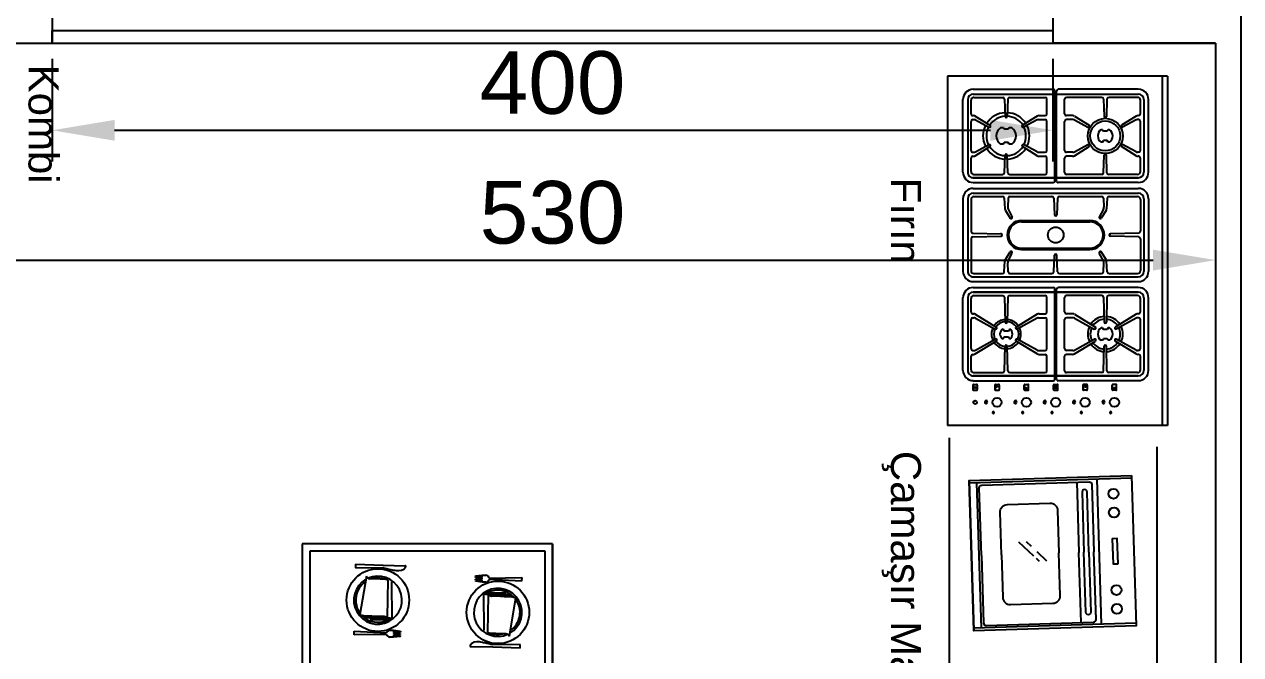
# Model space of a CAD drawing. Header units: millimetres. Extents: x 27207 to 63174, y 4783 to 28482.
# Drawn here: x 52176.8 to 52662.9, y 16030.8 to 16282.6 of the extents above; entities that cross this region are included whole.
import ezdxf

# ---------------------------------------------------------------- set-up
doc = ezdxf.new("R2010")
doc.units = ezdxf.units.MM
doc.header["$LTSCALE"] = 20
doc.linetypes.add('ACAD_ISO02W100', pattern=[15, 12, -3])
doc.layers.get('Defpoints').update_dxf_attribs({"color": 5})
doc.layers.add('malzemeler', color=8, linetype='Continuous')
doc.layers.add('Uzunluklar', color=4, linetype='Continuous', lineweight=211)
doc.styles.add('Arial_3', font='Arial Unicode MS.ttf', dxfattribs={"height": 3})
doc.styles.get("Standard").update_dxf_attribs({"font": 'Arial Unicode MS.ttf'})
doc.dimstyles.new('Decimal-25', dxfattribs={"dimscale": 10, "dimtxt": 2.5, "dimasz": 2.5, "dimexe": 1.25, "dimexo": 0.625, "dimtad": 1, "dimtxsty": 'Standard', "dimcen": 2.5, "dimadec": 0, "dimazin": 0, "dimtfac": 1, "dimtmove": 0, "dimatfit": 3, "dimfxl": 1, "dimarcsym": 0})

# ---------------------------------------------------------------- blocks, each defined once
blk = doc.blocks.new('*D121')
at = {"layer": 'Defpoints', "color": 0, "linetype": 'ACAD_ISO02W100', "ltscale": 70, "transparency": 16777216}
for p in [(52187.91, 16275.07), (52587.91, 16275.07), (52587.91, 16240.24)]:
    blk.add_point(p, dxfattribs=at)
at = {"layer": 'Uzunluklar', "color": 0, "linetype": 'ACAD_ISO02W100', "lineweight": -2, "ltscale": 70, "transparency": 16777216}
for p, q in [((52187.91, 16268.82), (52187.91, 16227.74)), ((52587.91, 16268.82), (52587.91, 16227.74)), ((52212.91, 16240.24), (52562.91, 16240.24))]:
    blk.add_line(p, q, dxfattribs=at)
at = {"layer": 'Uzunluklar', "color": 0, "linetype": 'ACAD_ISO02W100', "ltscale": 70, "transparency": 16777216}
for points in [[(52212.91, 16244.4), (52212.91, 16236.07), (52187.91, 16240.24)], [(52562.91, 16244.4), (52562.91, 16236.07), (52587.91, 16240.24)]]:
    blk.add_solid(points, dxfattribs=at)
at = {"layer": 'Uzunluklar', "color": 0, "linetype": 'ACAD_ISO02W100', "lineweight": 50, "ltscale": 70, "transparency": 16777216, "insert": (52387.91, 16259.16), "char_height": 25, "attachment_point": 5}
blk.add_mtext('400', dxfattribs=at)
blk = doc.blocks.new('*D129')
at = {"layer": 'Defpoints', "color": 0, "linetype": 'ACAD_ISO02W100', "ltscale": 70, "transparency": 16777216}
for p in [(52122.91, 16275.07), (52652.91, 16275.07), (52652.91, 16188.39)]:
    blk.add_point(p, dxfattribs=at)
at = {"layer": 'Uzunluklar', "color": 0, "linetype": 'ACAD_ISO02W100', "lineweight": -2, "ltscale": 70, "transparency": 16777216}
for p, q in [((52122.91, 16268.82), (52122.91, 16175.89)), ((52652.91, 16268.82), (52652.91, 16175.89)), ((52147.91, 16188.39), (52627.91, 16188.39))]:
    blk.add_line(p, q, dxfattribs=at)
at = {"layer": 'Uzunluklar', "color": 0, "linetype": 'ACAD_ISO02W100', "ltscale": 70, "transparency": 16777216}
for points in [[(52147.91, 16192.56), (52147.91, 16184.23), (52122.91, 16188.39)], [(52627.91, 16192.56), (52627.91, 16184.23), (52652.91, 16188.39)]]:
    blk.add_solid(points, dxfattribs=at)
at = {"layer": 'Uzunluklar', "color": 0, "linetype": 'ACAD_ISO02W100', "lineweight": 50, "ltscale": 70, "transparency": 16777216, "insert": (52387.91, 16207.31), "char_height": 25, "attachment_point": 5}
blk.add_mtext('530', dxfattribs=at)
blk = doc.blocks.new('26')
at = {"color": 0}
for p, q in [((4436.6, 13479.63), (4532.25, 13479.63)), ((4436.6, 13479.63), (4436.6, 13419.35)), ((4532.25, 13479.63), (4532.25, 13419.35)), ((4436.6, 13478.12), (4532.25, 13478.12)), ((4462.88, 13474.4), (4442.99, 13474.4)), ((4442.99, 13473.1), (4462.88, 13473.1)), ((4470.12, 13474.4), (4490.01, 13474.4)), ((4470.12, 13473.1), (4490.01, 13473.1)), ((4517.13, 13474.4), (4497.24, 13474.4)), ((4497.24, 13473.1), (4517.13, 13473.1)), ((4440.18, 13471.59), (4440.18, 13449.69)), ((4441.48, 13426.38), (4441.48, 13471.59)), ((4442.39, 13471.39), (4442.39, 13463.51)), ((4446.86, 13472.19), (4443.19, 13472.19)), ((4447.36, 13471.69), (4447.36, 13471.55)), ((4447.51, 13471.02), (4450.02, 13467)), ((4448.47, 13471.69), (4448.47, 13471.4)), ((4448.57, 13471), (4450.54, 13467.3)), ((4456.91, 13472.19), (4448.97, 13472.19)), ((4457.31, 13471), (4455.33, 13467.3)), ((4458.36, 13471.02), (4455.85, 13467)), ((4457.41, 13471.69), (4457.41, 13471.4)), ((4458.51, 13471.69), (4458.51, 13471.55)), ((4462.68, 13472.19), (4459.01, 13472.19)), ((4463.49, 13471.39), (4463.49, 13463.51)), ((4464.39, 13426.38), (4464.39, 13471.59)), ((4464.39, 13471.59), (4464.39, 13426.38)), ((4465.7, 13471.59), (4465.7, 13449.69)), ((4467.3, 13426.38), (4467.3, 13471.59)), ((4468.61, 13426.38), (4468.61, 13471.59)), ((4469.51, 13463.58), (4469.51, 13471.39)), ((4470.32, 13472.19), (4479.02, 13472.19)), ((4479.52, 13471.71), (4479.76, 13463.95)), ((4480.6, 13471.71), (4480.36, 13463.95)), ((4481.1, 13472.19), (4489.81, 13472.19)), ((4490.61, 13463.58), (4490.61, 13471.39)), ((4491.52, 13426.38), (4491.52, 13471.59)), ((4492.82, 13426.38), (4492.82, 13471.59)), ((4494.43, 13471.59), (4494.43, 13449.69)), ((4495.74, 13426.38), (4495.74, 13471.59)), ((4495.74, 13471.59), (4495.74, 13426.38)), ((4496.64, 13471.39), (4496.64, 13463.51)), ((4501.11, 13472.19), (4497.44, 13472.19)), ((4501.61, 13471.69), (4501.61, 13471.55)), ((4501.76, 13471.02), (4505.28, 13465.26)), ((4502.72, 13471.69), (4502.72, 13471.4)), ((4502.82, 13471), (4505.8, 13465.56)), ((4511.16, 13472.19), (4503.22, 13472.19)), ((4511.56, 13471), (4508.58, 13465.56)), ((4512.61, 13471.02), (4509.1, 13465.26)), ((4511.66, 13471.69), (4511.66, 13471.4)), ((4512.76, 13471.69), (4512.76, 13471.55)), ((4516.93, 13472.19), (4513.27, 13472.19)), ((4517.74, 13471.39), (4517.74, 13463.51)), ((4518.64, 13426.38), (4518.64, 13471.59)), ((4518.64, 13471.59), (4518.64, 13426.38)), ((4519.95, 13471.59), (4519.95, 13449.69)), ((4442.87, 13463.01), (4447.62, 13462.85)), ((4451.25, 13463.71), (4451.25, 13463.33)), ((4451.25, 13463.33), (4451.67, 13463.07)), ((4451.67, 13463.07), (4451.67, 13462.03)), ((4454.62, 13463.33), (4454.2, 13463.07)), ((4454.2, 13463.07), (4454.2, 13462.03)), ((4454.62, 13463.71), (4454.62, 13463.33)), ((4463, 13463.01), (4458.25, 13462.85)), ((4469.99, 13463.08), (4472.89, 13462.93)), ((4473.39, 13462.77), (4475.44, 13461.44)), ((4479.76, 13463.95), (4479.76, 13464.1)), ((4486.74, 13462.77), (4484.68, 13461.44)), ((4490.13, 13463.08), (4487.23, 13462.93)), ((4497.12, 13463.01), (4503.88, 13462.85)), ((4505.5, 13463.71), (4505.5, 13463.33)), ((4505.5, 13463.33), (4505.92, 13463.07)), ((4505.92, 13463.07), (4505.92, 13462.03)), ((4508.88, 13463.33), (4508.45, 13463.07)), ((4508.45, 13463.07), (4508.45, 13462.03)), ((4508.88, 13463.71), (4508.88, 13463.33)), ((4517.25, 13463.01), (4510.49, 13462.85)), ((4520.95, 13465.46), (4520.95, 13464.66)), ((4521, 13465.46), (4521, 13464.66)), ((4522.36, 13465.66), (4521.15, 13465.66)), ((4522.36, 13465.61), (4521.15, 13465.61)), ((4522.36, 13464.51), (4521.15, 13464.51)), ((4522.36, 13464.46), (4521.15, 13464.46)), ((4522.51, 13465.46), (4522.51, 13464.66)), ((4522.56, 13465.46), (4522.56, 13464.66)), ((4528.76, 13463.9), (4528.6, 13464.06)), ((4528.84, 13463.91), (4528.65, 13464.11)), ((4528.89, 13463.96), (4528.71, 13464.14)), ((4528.91, 13464.04), (4528.79, 13464.16)), ((4442.39, 13461.58), (4442.39, 13451.9)), ((4442.87, 13462.09), (4447.62, 13462.25)), ((4451.25, 13461.77), (4451.67, 13462.03)), ((4451.25, 13461.77), (4451.25, 13461.39)), ((4454.62, 13461.77), (4454.2, 13462.03)), ((4454.62, 13461.77), (4454.62, 13461.39)), ((4463, 13462.09), (4458.25, 13462.25)), ((4463.49, 13461.58), (4463.49, 13451.9)), ((4469.51, 13450.02), (4469.51, 13461.52)), ((4469.99, 13462.02), (4472.47, 13462.14)), ((4472.97, 13462.03), (4475.14, 13460.92)), ((4487.15, 13462.03), (4484.99, 13460.92)), ((4490.13, 13462.02), (4487.66, 13462.14)), ((4490.61, 13450.02), (4490.61, 13461.52)), ((4496.64, 13461.58), (4496.64, 13451.9)), ((4497.12, 13462.09), (4503.88, 13462.25)), ((4501.76, 13454.08), (4505.28, 13459.84)), ((4502.82, 13454.09), (4505.8, 13459.53)), ((4505.5, 13461.77), (4505.92, 13462.03)), ((4505.5, 13461.77), (4505.5, 13461.39)), ((4508.88, 13461.77), (4508.45, 13462.03)), ((4511.56, 13454.09), (4508.58, 13459.53)), ((4508.88, 13461.77), (4508.88, 13461.39)), ((4512.61, 13454.08), (4509.1, 13459.84)), ((4517.25, 13462.09), (4510.49, 13462.25)), ((4517.74, 13461.58), (4517.74, 13451.9)), ((4525.95, 13461.85), (4525.71, 13462.1)), ((4526.08, 13461.87), (4525.79, 13462.16)), ((4526.15, 13461.94), (4525.88, 13462.21)), ((4526.18, 13462.06), (4525.99, 13462.24)), ((4447.51, 13454.08), (4450.02, 13458.1)), ((4448.57, 13454.09), (4450.54, 13457.79)), ((4457.31, 13454.09), (4455.33, 13457.79)), ((4458.36, 13454.08), (4455.85, 13458.1)), ((4476.09, 13439.64), (4476.09, 13458.33)), ((4476.45, 13439.64), (4476.45, 13458.33)), ((4483.68, 13439.64), (4483.68, 13458.33)), ((4484.03, 13439.64), (4484.03, 13458.33)), ((4520.95, 13457.42), (4520.95, 13456.62)), ((4521, 13457.42), (4521, 13456.62)), ((4521.15, 13457.63), (4522.36, 13457.63)), ((4521.15, 13457.57), (4522.36, 13457.57)), ((4521.15, 13456.47), (4522.36, 13456.47)), ((4521.15, 13456.42), (4522.36, 13456.42)), ((4522.51, 13457.42), (4522.51, 13456.62)), ((4522.56, 13457.42), (4522.56, 13456.62)), ((4528.76, 13455.86), (4528.6, 13456.03)), ((4528.84, 13455.88), (4528.65, 13456.07)), ((4528.89, 13455.92), (4528.71, 13456.1)), ((4528.91, 13456), (4528.79, 13456.12)), ((4447.36, 13453.54), (4447.36, 13451.9)), ((4448.47, 13453.69), (4448.47, 13451.9)), ((4457.41, 13453.69), (4457.41, 13451.9)), ((4458.51, 13453.54), (4458.51, 13451.9)), ((4501.61, 13453.54), (4501.61, 13451.9)), ((4502.72, 13453.69), (4502.72, 13451.9)), ((4511.66, 13453.69), (4511.66, 13451.9)), ((4512.76, 13453.54), (4512.76, 13451.9)), ((4525.95, 13453.82), (4525.71, 13454.06)), ((4526.08, 13453.84), (4525.79, 13454.13)), ((4526.15, 13453.91), (4525.88, 13454.18)), ((4526.18, 13454.02), (4525.99, 13454.2)), ((4465.19, 13449.19), (4440.68, 13449.19)), ((4446.86, 13451.4), (4442.89, 13451.4)), ((4456.91, 13451.4), (4448.97, 13451.4)), ((4462.98, 13451.4), (4459.01, 13451.4)), ((4469.99, 13449.51), (4474.55, 13449.29)), ((4490.13, 13449.51), (4485.57, 13449.29)), ((4519.45, 13449.19), (4494.93, 13449.19)), ((4501.11, 13451.4), (4497.14, 13451.4)), ((4511.16, 13451.4), (4503.22, 13451.4)), ((4517.24, 13451.4), (4513.27, 13451.4)), ((4520.95, 13448.58), (4520.95, 13449.39)), ((4521, 13448.58), (4521, 13449.39)), ((4522.36, 13449.59), (4521.15, 13449.59)), ((4522.36, 13449.54), (4521.15, 13449.54)), ((4522.51, 13448.58), (4522.51, 13449.39)), ((4522.56, 13448.58), (4522.56, 13449.39)), ((4440.18, 13426.38), (4440.18, 13448.28)), ((4465.19, 13448.78), (4440.68, 13448.78)), ((4442.39, 13436.39), (4442.39, 13446.07)), ((4446.86, 13446.57), (4442.89, 13446.57)), ((4447.36, 13444.43), (4447.36, 13446.07)), ((4448.47, 13444.28), (4448.47, 13446.07)), ((4456.91, 13446.57), (4448.97, 13446.57)), ((4457.41, 13444.28), (4457.41, 13446.07)), ((4458.51, 13444.43), (4458.51, 13446.07)), ((4462.98, 13446.57), (4459.01, 13446.57)), ((4463.49, 13436.39), (4463.49, 13446.07)), ((4465.7, 13426.38), (4465.7, 13448.28)), ((4469.51, 13436.45), (4469.51, 13447.95)), ((4469.99, 13448.46), (4474.55, 13448.68)), ((4490.13, 13448.46), (4485.57, 13448.68)), ((4490.61, 13436.45), (4490.61, 13447.95)), ((4494.43, 13426.38), (4494.43, 13448.28)), ((4519.45, 13448.78), (4494.93, 13448.78)), ((4496.64, 13436.39), (4496.64, 13446.07)), ((4501.11, 13446.57), (4497.14, 13446.57)), ((4501.61, 13444.43), (4501.61, 13446.07)), ((4502.72, 13444.28), (4502.72, 13446.07)), ((4511.16, 13446.57), (4503.22, 13446.57)), ((4511.66, 13444.28), (4511.66, 13446.07)), ((4512.76, 13444.43), (4512.76, 13446.07)), ((4517.24, 13446.57), (4513.27, 13446.57)), ((4517.74, 13436.39), (4517.74, 13446.07)), ((4519.95, 13426.38), (4519.95, 13448.28)), ((4522.36, 13448.43), (4521.15, 13448.43)), ((4522.36, 13448.38), (4521.15, 13448.38)), ((4525.95, 13445.78), (4525.71, 13446.02)), ((4526.08, 13445.8), (4525.79, 13446.09)), ((4526.15, 13445.87), (4525.88, 13446.14)), ((4526.18, 13445.98), (4525.99, 13446.17)), ((4528.76, 13447.83), (4528.6, 13447.99)), ((4528.84, 13447.84), (4528.65, 13448.03)), ((4528.89, 13447.89), (4528.71, 13448.07)), ((4528.91, 13447.96), (4528.79, 13448.08)), ((4447.51, 13443.89), (4450.02, 13439.87)), ((4448.57, 13443.88), (4450.54, 13440.18)), ((4457.31, 13443.88), (4455.33, 13440.18)), ((4458.36, 13443.89), (4455.85, 13439.87)), ((4501.76, 13443.89), (4505.28, 13438.13)), ((4502.82, 13443.88), (4505.8, 13438.43)), ((4511.56, 13443.88), (4508.58, 13438.43)), ((4512.61, 13443.89), (4509.1, 13438.13)), ((4520.95, 13440.55), (4520.95, 13441.35)), ((4521, 13440.55), (4521, 13441.35)), ((4522.36, 13441.55), (4521.15, 13441.55)), ((4522.36, 13441.5), (4521.15, 13441.5)), ((4522.36, 13440.4), (4521.15, 13440.4)), ((4522.36, 13440.34), (4521.15, 13440.34)), ((4522.51, 13440.55), (4522.51, 13441.35)), ((4522.56, 13440.55), (4522.56, 13441.35)), ((4528.76, 13439.79), (4528.6, 13439.95)), ((4528.84, 13439.8), (4528.65, 13440)), ((4528.89, 13439.85), (4528.71, 13440.03)), ((4528.91, 13439.93), (4528.79, 13440.05)), ((4442.87, 13435.88), (4447.62, 13435.72)), ((4450.71, 13436.96), (4450.71, 13436.2)), ((4450.71, 13436.2), (4451.13, 13435.94)), ((4451.13, 13435.94), (4451.13, 13434.9)), ((4455.16, 13436.2), (4454.74, 13435.94)), ((4454.74, 13435.94), (4454.74, 13434.9)), ((4455.16, 13436.96), (4455.16, 13436.2)), ((4463, 13435.88), (4458.25, 13435.72)), ((4469.99, 13435.95), (4472.47, 13435.83)), ((4472.97, 13435.94), (4475.14, 13437.05)), ((4473.39, 13435.2), (4475.44, 13436.53)), ((4486.74, 13435.2), (4484.68, 13436.53)), ((4487.15, 13435.94), (4484.99, 13437.05)), ((4490.13, 13435.95), (4487.66, 13435.83)), ((4497.12, 13435.88), (4503.88, 13435.72)), ((4505.78, 13436.39), (4506.38, 13436.02)), ((4506.38, 13436.02), (4506.38, 13434.82)), ((4508.6, 13436.39), (4507.99, 13436.02)), ((4507.99, 13436.02), (4507.99, 13434.82)), ((4517.25, 13435.88), (4510.49, 13435.72)), ((4525.95, 13437.74), (4525.71, 13437.99)), ((4526.08, 13437.76), (4525.79, 13438.05)), ((4526.15, 13437.83), (4525.88, 13438.1)), ((4526.18, 13437.95), (4525.99, 13438.13)), ((4442.39, 13426.58), (4442.39, 13434.46)), ((4442.87, 13434.96), (4447.62, 13435.12)), ((4450.71, 13434.64), (4451.13, 13434.9)), ((4450.71, 13434.64), (4450.71, 13433.89)), ((4455.16, 13434.64), (4454.74, 13434.9)), ((4455.16, 13434.64), (4455.16, 13433.89)), ((4463, 13434.96), (4458.25, 13435.12)), ((4463.49, 13426.58), (4463.49, 13434.46)), ((4469.51, 13426.58), (4469.51, 13434.39)), ((4469.99, 13434.89), (4472.89, 13435.04)), ((4479.52, 13426.26), (4479.76, 13434.02)), ((4479.76, 13434.02), (4479.76, 13433.87)), ((4480.6, 13426.26), (4480.36, 13434.02)), ((4490.13, 13434.89), (4487.23, 13435.04)), ((4490.61, 13426.58), (4490.61, 13434.39)), ((4496.64, 13426.58), (4496.64, 13434.46)), ((4497.12, 13434.96), (4503.88, 13435.12)), ((4501.76, 13426.95), (4505.28, 13432.71)), ((4505.78, 13434.45), (4506.38, 13434.82)), ((4507.99, 13434.82), (4508.6, 13434.45)), ((4512.61, 13426.95), (4509.1, 13432.71)), ((4517.25, 13434.96), (4510.49, 13435.12)), ((4517.74, 13426.58), (4517.74, 13434.46)), ((4520.95, 13432.51), (4520.95, 13433.31)), ((4521, 13432.51), (4521, 13433.31)), ((4521.15, 13433.51), (4522.36, 13433.51)), ((4521.15, 13433.46), (4522.36, 13433.46)), ((4522.51, 13432.51), (4522.51, 13433.31)), ((4522.56, 13432.51), (4522.56, 13433.31)), ((4447.51, 13426.95), (4450.02, 13430.97)), ((4448.57, 13426.97), (4450.54, 13430.67)), ((4457.31, 13426.97), (4455.33, 13430.67)), ((4458.36, 13426.95), (4455.85, 13430.97)), ((4502.82, 13426.97), (4505.8, 13432.41)), ((4511.56, 13426.97), (4508.58, 13432.41)), ((4521.15, 13432.36), (4522.36, 13432.36)), ((4521.15, 13432.31), (4522.36, 13432.31)), ((4525.95, 13429.71), (4525.71, 13429.95)), ((4526.08, 13429.73), (4525.79, 13430.02)), ((4526.15, 13429.8), (4525.88, 13430.07)), ((4526.18, 13429.91), (4525.99, 13430.09)), ((4528.76, 13431.75), (4528.6, 13431.91)), ((4528.84, 13431.77), (4528.65, 13431.96)), ((4528.89, 13431.81), (4528.71, 13431.99)), ((4528.91, 13431.89), (4528.79, 13432.01)), ((4447.36, 13426.28), (4447.36, 13426.42)), ((4448.47, 13426.28), (4448.47, 13426.56)), ((4457.41, 13426.28), (4457.41, 13426.56)), ((4458.51, 13426.28), (4458.51, 13426.42)), ((4501.61, 13426.28), (4501.61, 13426.42)), ((4502.72, 13426.28), (4502.72, 13426.56)), ((4511.66, 13426.28), (4511.66, 13426.56)), ((4512.76, 13426.28), (4512.76, 13426.42)), ((4520.95, 13426.48), (4520.95, 13427.28)), ((4521, 13426.48), (4521, 13427.28)), ((4521.15, 13427.49), (4522.36, 13427.49)), ((4521.15, 13427.43), (4522.36, 13427.43)), ((4521.15, 13426.33), (4522.36, 13426.33)), ((4521.15, 13426.28), (4522.36, 13426.28)), ((4521.85, 13426.63), (4521.53, 13426.42)), ((4521.53, 13426.42), (4521.55, 13426.62)), ((4521.55, 13426.62), (4521.62, 13426.62)), ((4521.62, 13426.62), (4521.73, 13426.91)), ((4521.63, 13426.91), (4521.83, 13427.28)), ((4521.73, 13426.91), (4521.63, 13426.91)), ((4522.01, 13426.97), (4521.73, 13426.63)), ((4521.73, 13426.63), (4521.85, 13426.63)), ((4521.83, 13427.28), (4522.15, 13427.28)), ((4522.15, 13427.28), (4521.87, 13426.97)), ((4521.87, 13426.97), (4522.01, 13426.97)), ((4522.51, 13426.48), (4522.51, 13427.28)), ((4522.56, 13426.48), (4522.56, 13427.28)), ((4442.99, 13424.87), (4462.88, 13424.87)), ((4442.99, 13424.87), (4462.88, 13424.87)), ((4462.88, 13423.57), (4442.99, 13423.57)), ((4446.86, 13425.78), (4443.19, 13425.78)), ((4456.91, 13425.78), (4448.97, 13425.78)), ((4462.68, 13425.78), (4459.01, 13425.78)), ((4470.12, 13424.87), (4490.01, 13424.87)), ((4470.12, 13423.57), (4490.01, 13423.57)), ((4470.32, 13425.78), (4479.02, 13425.78)), ((4481.1, 13425.78), (4489.81, 13425.78)), ((4497.24, 13424.87), (4517.13, 13424.87)), ((4497.24, 13424.87), (4517.13, 13424.87)), ((4517.13, 13423.57), (4497.24, 13423.57)), ((4501.11, 13425.78), (4497.44, 13425.78)), ((4511.16, 13425.78), (4503.22, 13425.78)), ((4516.93, 13425.78), (4513.27, 13425.78)), ((4436.6, 13419.35), (4532.25, 13419.35))]:
    blk.add_line(p, q, dxfattribs=at)
for centre, radius in [((4452.94, 13462.55), 4.82), ((4452.94, 13462.55), 4.1), ((4525.88, 13465.06), 1.26), ((4522.11, 13465.21), 0.301), ((4522.11, 13465.21), 0.251), ((4521.4, 13457.17), 0.301), ((4521.4, 13457.17), 0.251), ((4525.88, 13457.02), 1.26), ((4480.06, 13448.98), 2.16), ((4521.76, 13448.98), 0.301), ((4521.76, 13448.98), 0.251), ((4525.88, 13448.98), 1.26), ((4522.11, 13440.8), 0.301), ((4522.11, 13440.8), 0.251), ((4525.88, 13440.95), 1.26), ((4521.4, 13432.76), 0.301), ((4521.4, 13432.76), 0.251), ((4525.88, 13432.91), 1.26), ((4525.88, 13426.88), 0.502)]:
    blk.add_circle(centre, radius, dxfattribs=at)
for centre, radius, start, end in [((4442.99, 13471.59), 2.81, 90, 180), ((4442.99, 13471.59), 1.51, 90, 180), ((4462.88, 13471.59), 2.81, 0, 90), ((4462.88, 13471.59), 1.51, 0, 90), ((4470.12, 13471.59), 2.81, 90, 180), ((4470.12, 13471.59), 1.51, 90, 180), ((4490.01, 13471.59), 2.81, 0, 90), ((4490.01, 13471.59), 1.51, 0, 90), ((4497.24, 13471.59), 2.81, 90, 180), ((4497.24, 13471.59), 1.51, 90, 180), ((4517.13, 13471.59), 2.81, 0, 90), ((4517.13, 13471.59), 1.51, 0, 90), ((4443.19, 13471.39), 0.804, 90, 180), ((4446.86, 13471.69), 0.502, 0, 90), ((4448.37, 13471.55), 1, 180, 211.9336), ((4448.97, 13471.69), 0.502, 90, 180), ((4449.32, 13471.4), 0.854, 180, 208.0664), ((4456.91, 13471.69), 0.502, 0, 90), ((4456.55, 13471.4), 0.854, 331.9336, 0), ((4457.51, 13471.55), 1, 328.0664, 0), ((4459.01, 13471.69), 0.502, 90, 180), ((4462.68, 13471.39), 0.804, 0, 90), ((4470.32, 13471.39), 0.804, 90, 180), ((4479.02, 13471.69), 0.502, 1.7453, 90), ((4481.1, 13471.69), 0.502, 90, 178.2547), ((4489.81, 13471.39), 0.804, 0, 90), ((4497.44, 13471.39), 0.804, 90, 180), ((4501.11, 13471.69), 0.502, 0, 90), ((4502.62, 13471.55), 1, 180, 211.9336), ((4503.22, 13471.69), 0.502, 90, 180), ((4503.57, 13471.4), 0.854, 180, 208.0664), ((4511.16, 13471.69), 0.502, 0, 90), ((4510.81, 13471.4), 0.854, 331.9336, 0), ((4511.76, 13471.55), 1, 328.0664, 0), ((4513.27, 13471.69), 0.502, 90, 180), ((4516.93, 13471.39), 0.804, 0, 90), ((4450.27, 13467.16), 0.301, 211.9336, 28.0664), ((4455.6, 13467.16), 0.301, 151.9336, 328.0664), ((4507.19, 13462.55), 4.82, 124.0061, 175.9935), ((4507.19, 13462.55), 4.1, 124.4739, 175.5258), ((4507.19, 13462.55), 4.82, 63.9904, 116.0096), ((4507.19, 13462.55), 4.1, 64.4643, 115.5357), ((4507.19, 13462.55), 4.1, 4.4742, 55.5261), ((4507.19, 13462.55), 4.82, 4.0065, 55.9939), ((4442.89, 13463.51), 0.502, 180, 268.0664), ((4447.61, 13462.55), 0.301, 271.9336, 88.0664), ((4452.94, 13462.55), 2.05, 34.5603, 145.4397), ((4458.26, 13462.55), 0.301, 91.9336, 268.0664), ((4462.98, 13463.51), 0.502, 271.9336, 0), ((4470.02, 13463.58), 0.502, 180, 267.1419), ((4472.84, 13461.93), 1, 57.1419, 87.1419), ((4480.06, 13463.95), 0.301, 181.7453, 358.2547), ((4487.28, 13461.93), 1, 92.8581, 122.8581), ((4490.11, 13463.58), 0.502, 272.8581, 0), ((4497.14, 13463.51), 0.502, 180, 268.0664), ((4503.87, 13462.55), 0.301, 271.9336, 88.0664), ((4505.53, 13465.42), 0.301, 211.9336, 28.0664), ((4507.19, 13462.55), 2.05, 34.5603, 145.4397), ((4508.85, 13465.42), 0.301, 151.9336, 328.0664), ((4510.5, 13462.55), 0.301, 91.9336, 268.0664), ((4517.24, 13463.51), 0.502, 271.9336, 0), ((4521.15, 13465.46), 0.201, 90, 180), ((4521.15, 13464.66), 0.201, 180, 270), ((4521.15, 13465.46), 0.151, 90, 180), ((4521.15, 13464.66), 0.151, 180, 270), ((4522.36, 13465.46), 0.201, 0, 90), ((4522.36, 13465.46), 0.151, 0, 90), ((4522.36, 13464.66), 0.201, 270, 0), ((4522.36, 13464.66), 0.151, 270, 0), ((4528.73, 13463.76), 0.505, 96.8456, 148.0968), ((4528.73, 13464.3), 0.505, 211.9032, 263.1544), ((4528.81, 13463.88), 0.28, 96.8456, 148.0968), ((4528.81, 13464.18), 0.28, 211.9032, 263.1544), ((4528.67, 13464.03), 0.234, 270, 90), ((4528.78, 13464.03), 0.13, 270, 90), ((4442.89, 13461.58), 0.502, 91.9336, 180), ((4452.94, 13462.55), 2.05, 214.5603, 325.4397), ((4462.98, 13461.58), 0.502, 0, 88.0664), ((4470.02, 13461.52), 0.502, 92.8581, 180), ((4472.52, 13461.14), 1, 62.8581, 92.8581), ((4475.28, 13461.19), 0.301, 242.8581, 57.1419), ((4480.06, 13458.33), 3.97, 0, 180), ((4480.06, 13458.33), 3.62, 0, 180), ((4484.85, 13461.19), 0.301, 122.8581, 297.1419), ((4487.61, 13461.14), 1, 87.1419, 117.1419), ((4490.11, 13461.52), 0.502, 0, 87.1419), ((4497.14, 13461.58), 0.502, 91.9336, 180), ((4507.19, 13462.55), 4.82, 184.0065, 235.9939), ((4507.19, 13462.55), 4.1, 184.4742, 235.5261), ((4505.53, 13459.68), 0.301, 331.9336, 148.0664), ((4507.19, 13462.55), 2.05, 214.5603, 325.4397), ((4508.85, 13459.68), 0.301, 31.9336, 208.0664), ((4507.19, 13462.55), 4.1, 304.4739, 355.5258), ((4507.19, 13462.55), 4.82, 304.0061, 355.9935), ((4517.24, 13461.58), 0.502, 0, 88.0664), ((4525.92, 13461.65), 0.757, 96.8456, 148.0968), ((4525.92, 13462.45), 0.757, 211.9032, 263.1544), ((4526.03, 13461.82), 0.421, 96.8456, 148.0968), ((4526.03, 13462.27), 0.421, 211.9032, 263.1544), ((4525.83, 13462.05), 0.352, 270, 90), ((4525.98, 13462.05), 0.195, 270, 90), ((4450.27, 13457.94), 0.301, 331.9336, 148.0664), ((4455.6, 13457.94), 0.301, 31.9336, 208.0664), ((4507.19, 13462.55), 4.82, 243.9904, 296.0096), ((4507.19, 13462.55), 4.1, 244.4643, 295.5357), ((4521.15, 13457.42), 0.201, 90, 180), ((4521.15, 13456.62), 0.201, 180, 270), ((4521.15, 13457.42), 0.151, 90, 180), ((4521.15, 13456.62), 0.151, 180, 270), ((4522.36, 13457.42), 0.201, 0, 90), ((4522.36, 13457.42), 0.151, 0, 90), ((4522.36, 13456.62), 0.201, 270, 0), ((4522.36, 13456.62), 0.151, 270, 0), ((4528.73, 13455.72), 0.505, 96.8456, 148.0968), ((4528.73, 13456.26), 0.505, 211.9032, 263.1544), ((4528.81, 13455.84), 0.28, 96.8456, 148.0968), ((4528.81, 13456.14), 0.28, 211.9032, 263.1544), ((4528.67, 13455.99), 0.234, 270, 90), ((4528.78, 13455.99), 0.13, 270, 90), ((4448.37, 13453.54), 1, 148.0664, 180), ((4449.32, 13453.69), 0.854, 151.9336, 180), ((4456.55, 13453.69), 0.854, 0, 28.0664), ((4457.51, 13453.54), 1, 0, 31.9336), ((4502.62, 13453.54), 1, 148.0664, 180), ((4503.57, 13453.69), 0.854, 151.9336, 180), ((4510.81, 13453.69), 0.854, 0, 28.0664), ((4511.76, 13453.54), 1, 0, 31.9336), ((4525.92, 13453.61), 0.757, 96.8456, 148.0968), ((4525.92, 13454.41), 0.757, 211.9032, 263.1544), ((4526.03, 13453.79), 0.421, 96.8456, 148.0968), ((4526.03, 13454.23), 0.421, 211.9032, 263.1544), ((4525.83, 13454.01), 0.352, 270, 90), ((4525.98, 13454.01), 0.195, 270, 90), ((4440.68, 13449.69), 0.502, 180, 270), ((4442.89, 13451.9), 0.502, 180, 270), ((4446.86, 13451.9), 0.502, 270, 0), ((4448.97, 13451.9), 0.502, 180, 270), ((4456.91, 13451.9), 0.502, 270, 0), ((4459.01, 13451.9), 0.502, 180, 270), ((4462.98, 13451.9), 0.502, 270, 0), ((4465.19, 13449.69), 0.502, 270, 0), ((4470.02, 13450.02), 0.502, 180, 267.1419), ((4474.54, 13448.98), 0.301, 272.8581, 87.1419), ((4485.59, 13448.98), 0.301, 92.8581, 267.1419), ((4490.11, 13450.02), 0.502, 272.8581, 0), ((4494.93, 13449.69), 0.502, 180, 270), ((4497.14, 13451.9), 0.502, 180, 270), ((4501.11, 13451.9), 0.502, 270, 0), ((4503.22, 13451.9), 0.502, 180, 270), ((4511.16, 13451.9), 0.502, 270, 0), ((4513.27, 13451.9), 0.502, 180, 270), ((4517.24, 13451.9), 0.502, 270, 0), ((4519.45, 13449.69), 0.502, 270, 0), ((4521.15, 13449.39), 0.201, 90, 180), ((4521.15, 13449.39), 0.151, 90, 180), ((4522.36, 13449.39), 0.201, 0, 90), ((4522.36, 13449.39), 0.151, 0, 90), ((4440.68, 13448.28), 0.502, 90, 180), ((4442.89, 13446.07), 0.502, 90, 180), ((4446.86, 13446.07), 0.502, 0, 90), ((4448.97, 13446.07), 0.502, 90, 180), ((4456.91, 13446.07), 0.502, 0, 90), ((4459.01, 13446.07), 0.502, 90, 180), ((4462.98, 13446.07), 0.502, 0, 90), ((4465.19, 13448.28), 0.502, 0, 90), ((4470.02, 13447.95), 0.502, 92.8581, 180), ((4490.11, 13447.95), 0.502, 0, 87.1419), ((4494.93, 13448.28), 0.502, 90, 180), ((4497.14, 13446.07), 0.502, 90, 180), ((4501.11, 13446.07), 0.502, 0, 90), ((4503.22, 13446.07), 0.502, 90, 180), ((4511.16, 13446.07), 0.502, 0, 90), ((4513.27, 13446.07), 0.502, 90, 180), ((4517.24, 13446.07), 0.502, 0, 90), ((4519.45, 13448.28), 0.502, 0, 90), ((4521.15, 13448.58), 0.201, 180, 270), ((4521.15, 13448.58), 0.151, 180, 270), ((4522.36, 13448.58), 0.151, 270, 0), ((4522.36, 13448.58), 0.201, 270, 0), ((4525.92, 13445.57), 0.757, 96.8456, 148.0968), ((4525.92, 13446.37), 0.757, 211.9032, 263.1544), ((4526.03, 13445.75), 0.421, 96.8456, 148.0968), ((4526.03, 13446.19), 0.421, 211.9032, 263.1544), ((4525.83, 13445.97), 0.352, 270, 90), ((4525.98, 13445.97), 0.195, 270, 90), ((4528.73, 13447.69), 0.505, 96.8456, 148.0968), ((4528.73, 13448.22), 0.505, 211.9032, 263.1544), ((4528.81, 13447.81), 0.28, 96.8456, 148.0968), ((4528.81, 13448.1), 0.28, 211.9032, 263.1544), ((4528.67, 13447.95), 0.234, 270, 90), ((4528.78, 13447.95), 0.13, 270, 90), ((4448.37, 13444.43), 1, 180, 211.9336), ((4449.32, 13444.28), 0.854, 180, 208.0664), ((4456.55, 13444.28), 0.854, 331.9336, 0), ((4457.51, 13444.43), 1, 328.0664, 0), ((4502.62, 13444.43), 1, 180, 211.9336), ((4503.57, 13444.28), 0.854, 180, 208.0664), ((4510.81, 13444.28), 0.854, 331.9336, 0), ((4511.76, 13444.43), 1, 328.0664, 0), ((4452.94, 13435.42), 6.37, 123.0294, 176.9706), ((4452.94, 13435.42), 5.41, 123.2228, 176.7772), ((4450.27, 13440.03), 0.301, 211.9336, 28.0664), ((4452.94, 13435.42), 6.37, 63.0294, 116.9706), ((4452.94, 13435.42), 5.41, 63.2228, 116.7772), ((4455.6, 13440.03), 0.301, 151.9336, 328.0664), ((4452.94, 13435.42), 5.41, 3.2228, 56.7772), ((4452.94, 13435.42), 6.37, 3.0294, 56.9706), ((4480.06, 13439.64), 3.97, 180, 0), ((4480.06, 13439.64), 3.62, 180, 0), ((4507.19, 13435.42), 4.02, 64.5275, 115.4725), ((4521.15, 13441.35), 0.201, 90, 180), ((4521.15, 13440.55), 0.201, 180, 270), ((4521.15, 13441.35), 0.151, 90, 180), ((4521.15, 13440.55), 0.151, 180, 270), ((4522.36, 13441.35), 0.201, 0, 90), ((4522.36, 13441.35), 0.151, 0, 90), ((4522.36, 13440.55), 0.201, 270, 0), ((4522.36, 13440.55), 0.151, 270, 0), ((4528.73, 13439.65), 0.505, 96.8456, 148.0968), ((4528.73, 13440.18), 0.505, 211.9032, 263.1544), ((4528.81, 13439.77), 0.28, 96.8456, 148.0968), ((4528.81, 13440.06), 0.28, 211.9032, 263.1544), ((4528.67, 13439.92), 0.234, 270, 90), ((4528.78, 13439.92), 0.13, 270, 90), ((4442.89, 13436.39), 0.502, 180, 268.0664), ((4452.94, 13435.42), 2.71, 34.5603, 145.4397), ((4462.98, 13436.39), 0.502, 271.9336, 0), ((4470.02, 13436.45), 0.502, 180, 267.1419), ((4472.52, 13436.83), 1, 267.1419, 297.1419), ((4475.28, 13436.78), 0.301, 302.8581, 117.1419), ((4484.85, 13436.78), 0.301, 62.8581, 237.1419), ((4487.61, 13436.83), 1, 242.8581, 272.8581), ((4490.11, 13436.45), 0.502, 272.8581, 0), ((4497.14, 13436.39), 0.502, 180, 268.0664), ((4507.19, 13435.42), 4.02, 124.5363, 175.4635), ((4507.19, 13435.42), 3.42, 125.098, 174.902), ((4505.53, 13438.29), 0.301, 211.9336, 28.0664), ((4507.19, 13435.42), 3.42, 65.0965, 114.9035), ((4507.19, 13435.42), 1.71, 34.5603, 145.4397), ((4508.85, 13438.29), 0.301, 151.9336, 328.0664), ((4507.19, 13435.42), 3.42, 5.098, 54.902), ((4507.19, 13435.42), 4.02, 4.5365, 55.4637), ((4517.24, 13436.39), 0.502, 271.9336, 0), ((4525.92, 13437.53), 0.757, 96.8456, 148.0968), ((4525.92, 13438.33), 0.757, 211.9032, 263.1544), ((4526.03, 13437.71), 0.421, 96.8456, 148.0968), ((4526.03, 13438.16), 0.421, 211.9032, 263.1544), ((4525.83, 13437.93), 0.352, 270, 90), ((4525.98, 13437.93), 0.195, 270, 90), ((4442.89, 13434.46), 0.502, 91.9336, 180), ((4452.94, 13435.42), 6.37, 183.0294, 236.9706), ((4452.94, 13435.42), 5.41, 183.2228, 236.7772), ((4447.61, 13435.42), 0.301, 271.9336, 88.0664), ((4452.94, 13435.42), 2.71, 214.5603, 325.4397), ((4452.94, 13435.42), 5.41, 303.2228, 356.7772), ((4452.94, 13435.42), 6.37, 303.0294, 356.9706), ((4458.26, 13435.42), 0.301, 91.9336, 268.0664), ((4462.98, 13434.46), 0.502, 0, 88.0664), ((4470.02, 13434.39), 0.502, 92.8581, 180), ((4472.84, 13436.04), 1, 272.8581, 302.8581), ((4480.06, 13434.02), 0.301, 1.7453, 178.2547), ((4487.28, 13436.04), 1, 237.1419, 267.1419), ((4490.11, 13434.39), 0.502, 0, 87.1419), ((4497.14, 13434.46), 0.502, 91.9336, 180), ((4507.19, 13435.42), 4.02, 184.5365, 235.4637), ((4507.19, 13435.42), 3.42, 185.098, 234.902), ((4503.87, 13435.42), 0.301, 271.9336, 88.0664), ((4505.53, 13432.55), 0.301, 331.9336, 148.0664), ((4507.19, 13435.42), 1.71, 214.5603, 325.4397), ((4508.85, 13432.55), 0.301, 31.9336, 208.0664), ((4507.19, 13435.42), 3.42, 305.098, 354.902), ((4507.19, 13435.42), 4.02, 304.5363, 355.4635), ((4510.5, 13435.42), 0.301, 91.9336, 268.0664), ((4517.24, 13434.46), 0.502, 0, 88.0664), ((4521.15, 13433.31), 0.201, 90, 180), ((4521.15, 13432.51), 0.201, 180, 270), ((4521.15, 13433.31), 0.151, 90, 180), ((4521.15, 13432.51), 0.151, 180, 270), ((4522.36, 13433.31), 0.201, 0, 90), ((4522.36, 13433.31), 0.151, 0, 90), ((4522.36, 13432.51), 0.151, 270, 0), ((4522.36, 13432.51), 0.201, 270, 0), ((4450.27, 13430.81), 0.301, 331.9336, 148.0664), ((4452.94, 13435.42), 6.37, 243.0294, 296.9706), ((4452.94, 13435.42), 5.41, 243.2228, 296.7772), ((4455.6, 13430.81), 0.301, 31.9336, 208.0664), ((4507.19, 13435.42), 4.02, 244.5275, 295.4725), ((4507.19, 13435.42), 3.42, 245.0965, 294.9035), ((4525.92, 13429.5), 0.757, 96.8456, 148.0968), ((4525.92, 13430.3), 0.757, 211.9032, 263.1544), ((4526.03, 13429.67), 0.421, 96.8456, 148.0968), ((4526.03, 13430.12), 0.421, 211.9032, 263.1544), ((4525.83, 13429.9), 0.352, 270, 90), ((4525.98, 13429.9), 0.195, 270, 90), ((4528.73, 13431.61), 0.505, 96.8456, 148.0968), ((4528.73, 13432.15), 0.505, 211.9032, 263.1544), ((4528.81, 13431.73), 0.28, 96.8456, 148.0968), ((4528.81, 13432.03), 0.28, 211.9032, 263.1544), ((4528.67, 13431.88), 0.234, 270, 90), ((4528.78, 13431.88), 0.13, 270, 90), ((4442.99, 13426.38), 2.81, 180, 270), ((4442.99, 13426.38), 1.51, 180, 270), ((4442.99, 13426.38), 1.51, 180, 270), ((4443.19, 13426.58), 0.804, 180, 270), ((4446.86, 13426.28), 0.502, 270, 0), ((4448.37, 13426.42), 1, 148.0664, 180), ((4449.32, 13426.56), 0.854, 151.9336, 180), ((4448.97, 13426.28), 0.502, 180, 270), ((4456.91, 13426.28), 0.502, 270, 0), ((4456.55, 13426.56), 0.854, 0, 28.0664), ((4457.51, 13426.42), 1, 0, 31.9336), ((4459.01, 13426.28), 0.502, 180, 270), ((4462.68, 13426.58), 0.804, 270, 0), ((4462.88, 13426.38), 1.51, 270, 0), ((4462.88, 13426.38), 2.81, 270, 0), ((4462.88, 13426.38), 1.51, 270, 0), ((4470.12, 13426.38), 2.81, 180, 270), ((4470.12, 13426.38), 1.51, 180, 270), ((4470.32, 13426.58), 0.804, 180, 270), ((4479.02, 13426.28), 0.502, 270, 358.2547), ((4481.1, 13426.28), 0.502, 181.7453, 270), ((4489.81, 13426.58), 0.804, 270, 0), ((4490.01, 13426.38), 2.81, 270, 0), ((4490.01, 13426.38), 1.51, 270, 0), ((4497.24, 13426.38), 2.81, 180, 270), ((4497.24, 13426.38), 1.51, 180, 270), ((4497.24, 13426.38), 1.51, 180, 270), ((4497.44, 13426.58), 0.804, 180, 270), ((4501.11, 13426.28), 0.502, 270, 0), ((4502.62, 13426.42), 1, 148.0664, 180), ((4503.57, 13426.56), 0.854, 151.9336, 180), ((4503.22, 13426.28), 0.502, 180, 270), ((4511.16, 13426.28), 0.502, 270, 0), ((4510.81, 13426.56), 0.854, 0, 28.0664), ((4511.76, 13426.42), 1, 0, 31.9336), ((4513.27, 13426.28), 0.502, 180, 270), ((4516.93, 13426.58), 0.804, 270, 0), ((4517.13, 13426.38), 1.51, 270, 0), ((4517.13, 13426.38), 1.51, 270, 0), ((4517.13, 13426.38), 2.81, 270, 0), ((4521.15, 13427.28), 0.201, 90, 180), ((4521.15, 13426.48), 0.201, 180, 270), ((4521.15, 13427.28), 0.151, 90, 180), ((4521.15, 13426.48), 0.151, 180, 270), ((4522.36, 13427.28), 0.201, 0, 90), ((4522.36, 13427.28), 0.151, 0, 90), ((4522.36, 13426.48), 0.201, 270, 0), ((4522.36, 13426.48), 0.151, 270, 0)]:
    blk.add_arc(centre, radius, start, end, dxfattribs=at)
blk = doc.blocks.new('27')
at = {"color": 0}
for points in [[(4572.87, 13483.95), (4632.87, 13483.95)], [(4573.87, 13483.95), (4573.87, 13418.95)], [(4631.87, 13483.95), (4631.87, 13418.95)], [(4607.87, 13477.45), (4597.87, 13477.45), (4597.87, 13475.45), (4607.87, 13475.45), (4607.87, 13477.45)], [(4573.87, 13469.95), (4631.87, 13469.95)], [(4574.87, 13461.95), (4602.87, 13461.95)], [(4630.87, 13461.95), (4602.87, 13461.95)], [(4602.05, 13445.13), (4605.87, 13448.95)], [(4606.02, 13446.09), (4604.8, 13444.88)], [(4597.87, 13440.95), (4599.82, 13442.9)], [(4603.87, 13443.95), (4598.02, 13438.09)], [(4573.87, 13421.95), (4631.87, 13421.95)], [(4572.87, 13418.95), (4632.87, 13418.95)]]:
    blk.add_lwpolyline(points, dxfattribs=at)
blk.add_lwpolyline([(4572.87, 13483.95), (4632.87, 13483.95), (4632.87, 13418.95), (4572.87, 13418.95)], close=True, dxfattribs=at)
for points in [[(4602.87, 13422.95), (4575.87, 13422.95, -0.414214), (4574.87, 13423.95), (4574.87, 13466.95, -0.414214), (4575.87, 13467.95), (4602.87, 13467.95)], [(4602.87, 13465.95), (4578.87, 13465.95, 1), (4578.87, 13463.95), (4602.87, 13463.95)], [(4602.87, 13422.95), (4629.87, 13422.95, 0.414214), (4630.87, 13423.95), (4630.87, 13466.95, 0.414214), (4629.87, 13467.95), (4602.87, 13467.95)], [(4602.87, 13465.95), (4626.87, 13465.95, -1), (4626.87, 13463.95), (4602.87, 13463.95)], [(4602.87, 13430.95), (4585.87, 13430.95, -0.414214), (4582.87, 13433.95), (4582.87, 13450.95, -0.414214), (4585.87, 13453.95), (4602.87, 13453.95)], [(4602.87, 13430.95), (4619.87, 13430.95, 0.414214), (4622.87, 13433.95), (4622.87, 13450.95, 0.414214), (4619.87, 13453.95), (4602.87, 13453.95)]]:
    blk.add_lwpolyline(points, format="xyb", dxfattribs=at)
for centre in [(4579.87, 13476.45), (4587.37, 13476.45), (4618.37, 13476.45), (4625.87, 13476.45)]:
    blk.add_circle(centre, 2, dxfattribs=at)
blk = doc.blocks.new('56')
at = {"color": 0, "ltscale": 0.1}
for p, q in [((5150.53, 13603.61), (5150.69, 13612.46)), ((5176.48, 13607.83), (5176.87, 13610.56)), ((5176.87, 13610.56), (5177.07, 13610.56)), ((5177.07, 13610.56), (5177.02, 13607.83)), ((5177.35, 13607.82), (5177.47, 13610.55)), ((5177.47, 13610.55), (5177.63, 13610.55)), ((5177.63, 13610.55), (5177.71, 13607.81)), ((5178.05, 13607.81), (5178.23, 13610.54)), ((5178.23, 13610.54), (5178.38, 13610.54)), ((5178.38, 13610.54), (5178.41, 13607.8)), ((5178.74, 13607.8), (5178.79, 13610.53)), ((5178.79, 13610.53), (5178.99, 13610.52)), ((5178.99, 13610.52), (5179.28, 13607.78)), ((5156.45, 13605.68), (5156.06, 13604.4)), ((5171.31, 13605.42), (5156.45, 13605.68)), ((5157.17, 13607.05), (5172.04, 13607.16)), ((5172.04, 13607.16), (5171.7, 13606.33)), ((5171.7, 13606.33), (5171.7, 13603.88)), ((5172.29, 13605.58), (5172.04, 13607.16)), ((5176.45, 13606.38), (5176.48, 13607.83)), ((5177.02, 13607.83), (5177.35, 13607.82)), ((5177.71, 13607.81), (5178.05, 13607.81)), ((5178.41, 13607.8), (5178.74, 13607.8)), ((5179.28, 13607.78), (5179.25, 13606.33)), ((5150.13, 13592.62), (5150.53, 13603.61)), ((5151.53, 13592.59), (5151.43, 13603.59)), ((5156.11, 13602.41), (5155.97, 13599.35)), ((5156.06, 13604.4), (5156.11, 13602.41)), ((5170.98, 13602.14), (5170.83, 13599.08)), ((5171.31, 13605.42), (5170.92, 13604.13)), ((5170.92, 13604.13), (5170.98, 13602.14)), ((5171.27, 13600.37), (5171.45, 13602.82)), ((5171.49, 13604.81), (5171.31, 13605.42)), ((5171.45, 13602.82), (5171.49, 13604.81)), ((5171.7, 13603.88), (5171.89, 13601.56)), ((5171.89, 13601.56), (5171.8, 13598.97)), ((5172.12, 13601.42), (5172.29, 13605.58)), ((5172.25, 13598.41), (5172.12, 13601.42)), ((5176.89, 13592.06), (5177.53, 13605.05)), ((5178.13, 13605.04), (5178.29, 13592.03)), ((5155.61, 13597.31), (5154.86, 13596.95)), ((5154.86, 13596.95), (5170.19, 13594.38)), ((5156, 13598.36), (5155.61, 13597.31)), ((5155.97, 13599.35), (5156, 13598.36)), ((5170.83, 13596.63), (5170.43, 13594.74)), ((5170.83, 13599.08), (5170.83, 13596.63)), ((5171.27, 13597.64), (5171.27, 13600.37)), ((5171.43, 13596.67), (5171.27, 13597.64)), ((5171.8, 13598.97), (5171.43, 13596.67)), ((5150.13, 13592.62), (5151.53, 13592.59)), ((5170.43, 13594.74), (5170.19, 13594.38)), ((5178.29, 13592.03), (5176.89, 13592.06))]:
    blk.add_line(p, q, dxfattribs=at)
blk.add_circle((5164.43, 13601.55), 12.5, dxfattribs=at)
for centre, radius, start, end in [((5164.43, 13601.55), 9.6, 210.0691, 204.6397), ((5177.97, 13606.51), 1.53, 184.916, 253.082), ((5177.74, 13606.51), 1.53, 284.8462, 353.0122), ((5164.43, 13601.55), 8.84, 160.4674, 197.1854), ((5164.43, 13601.55), 8.84, 313.495, 27.238), ((5164.43, 13601.55), 8.84, 214.2938, 306.6254)]:
    blk.add_arc(centre, radius, start, end, dxfattribs=at)
at = {"color": 0, "ltscale": 0.1, "end_tangent": (-13.310482, -99.110197)}
blk.add_spline([(5151.43, 13603.59), (5152.2, 13606.72), (5152.59, 13608.87), (5151.24, 13612.61), (5150.89, 13612.7), (5150.69, 13612.46)], degree=3, dxfattribs=at)

msp = doc.modelspace()

# ---------------------------------------------------------------- linework, layer by layer
for p, q in [((52662.911, 18295.067), (52662.911, 14275.067)), ((52187.911, 16285.067), (52187.911, 16275.067)), ((52587.911, 16275.067), (52587.911, 16285.067)), ((52187.911, 16275.067), (52187.911, 16280.067)), ((52187.911, 16280.067), (52587.911, 16280.067)), ((52122.911, 16275.067), (52652.911, 16275.067)), ((52652.911, 16275.067), (52587.911, 16275.067)), ((52652.911, 16275.067), (52652.911, 15585.067))]:
    msp.add_line(p, q)
at = {"ltscale": 75}
for p, q in [((52387.911, 16075.067), (52287.911, 16075.067)), ((52287.911, 16075.067), (52287.911, 15785.067)), ((52387.911, 15785.067), (52387.911, 16075.067)), ((52387.911, 16075.067), (52387.911, 15975.067)), ((52384.911, 16072.067), (52290.911, 16072.067)), ((52290.911, 16072.067), (52290.911, 15788.067)), ((52384.911, 15788.067), (52384.911, 16072.067))]:
    msp.add_line(p, q, dxfattribs=at)
at = {"layer": 'malzemeler', "ltscale": 75}
for p, q in [((52546.428, 16117.415), (52546.428, 16011.716)), ((52629.564, 16015.274), (52629.564, 16113.776))]:
    msp.add_line(p, q, dxfattribs=at)

# ---------------------------------------------------------------- block references
at = {"layer": 'malzemeler', "ltscale": 75, "xscale": 1.459083090784628, "yscale": 1.459083090784628, "zscale": 1.459083090784628, "rotation": 270}
msp.add_blockref('26', (32965.822, 22735.199), dxfattribs=at)
at = {"layer": 'malzemeler', "ltscale": 75}
for name, p, rotation in [('27', (39000.375, 20255.855), 271.7727674695865), ('56', (38716.558, 21216.998), 269.9999999999327), ('56', (65967.629, 10883.249), 90)]:
    msp.add_blockref(name, p, dxfattribs=dict(at, rotation=rotation))

# ---------------------------------------------------------------- texts
at = {"layer": 'malzemeler', "ltscale": 75, "char_height": 12, "attachment_point": 1, "rotation": 270, "style": 'Arial_3'}
for s, insert in [('Kombi', (52190.494, 16266.453)), ('{\\fArial Unicode MS|b0|i0|c134|p34;Fırın}', (52535.145, 16221.335)), ('{\\fArial Unicode MS|b0|i0|c134|p34;Çamaşır Mak}', (52535.145, 16112.186))]:
    msp.add_mtext_dynamic_manual_height_columns(s, width=135.43178, gutter_width=15, heights=[0], dxfattribs=dict(at, insert=insert))

# ---------------------------------------------------------------- dimensions: what is measured, and where the dimension line sits
at = {"layer": 'Uzunluklar', "linetype": 'ACAD_ISO02W100', "lineweight": 50, "ltscale": 70}
for base, p1, p2, picture, middle in [((52652.911, 16188.393), (52122.911, 16275.067), (52652.911, 16275.067), '*D129', (52387.911, 16207.314)), ((52587.911, 16240.236), (52187.911, 16275.067), (52587.911, 16275.067), '*D121', (52387.911, 16259.156))]:
    dim = msp.add_linear_dim(base=base, p1=p1, p2=p2, dimstyle='Decimal-25', dxfattribs=at)
    dim.commit()
    dim.dimension.update_dxf_attribs({"geometry": picture, "text_midpoint": middle})

doc.saveas('drawing.dxf')
